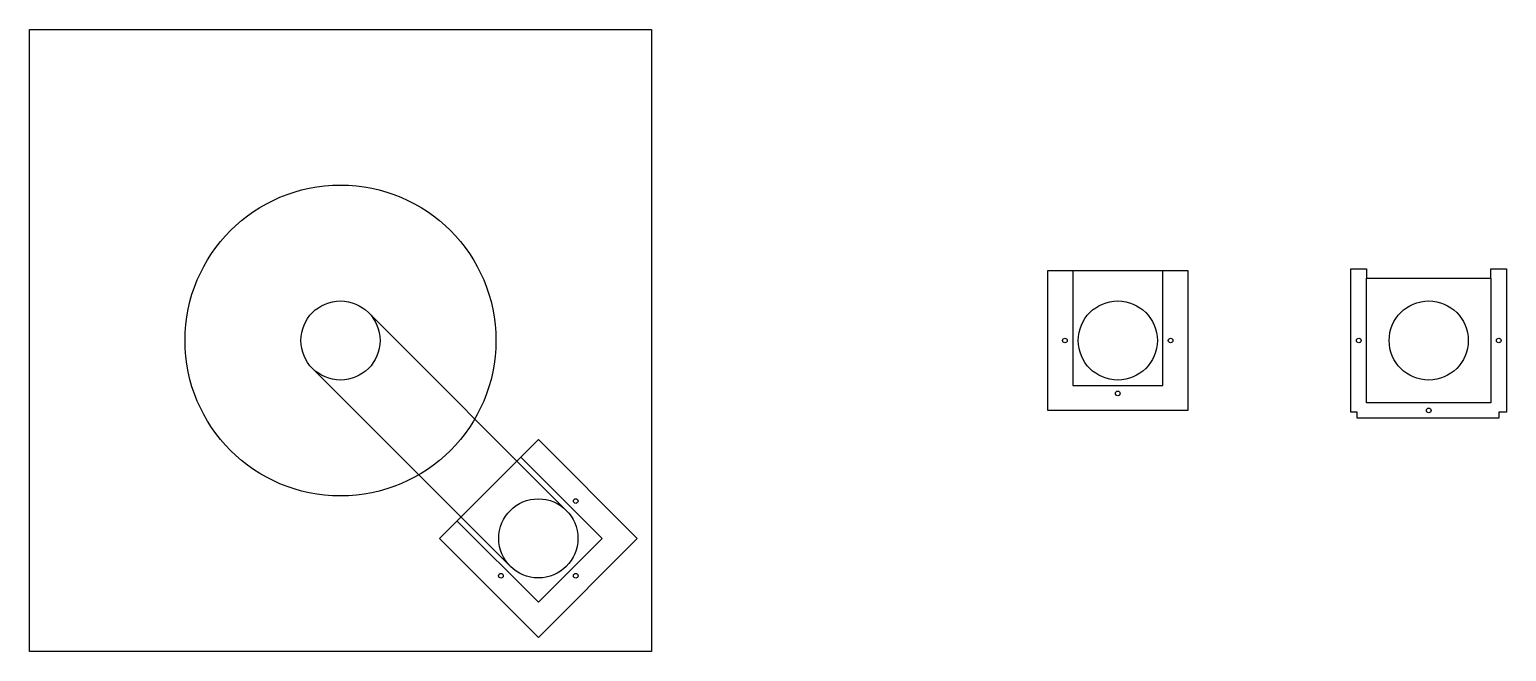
# Model space of a CAD drawing. Header units: millimetres. Extents: x -200 to 750, y -200 to 200.
import ezdxf

# ---------------------------------------------------------------- set-up
doc = ezdxf.new("R2010")
doc.units = ezdxf.units.MM
doc.layers.get('0').update_dxf_attribs({"lineweight": 25})

msp = doc.modelspace()

# ---------------------------------------------------------------- linework, layer by layer
for p, q in [((-200, 200), (200, 200)), ((-200, -200), (-200, 200)), ((200, 200), (200, -200)), ((455, 45), (545, 45)), ((455, -45), (455, 45)), ((471, 45), (471, -29)), ((529, -29), (529, 45)), ((545, 45), (545, -45)), ((650, -46), (650, 46)), ((650, 46), (660, 46)), ((660, 46), (660, 40)), ((660, -40), (660, 40)), ((660, 40), (740, 40)), ((740, 40), (740, 46)), ((740, 46), (750, 46)), ((740, 40), (740, -40)), ((750, 46), (750, -46)), ((145.28, -109.28), (18, 18)), ((-18, -18), (109.28, -145.28)), ((471, -29), (529, -29)), ((545, -45), (455, -45)), ((654, -46), (650, -46)), ((654, -50), (654, -46)), ((740, -40), (660, -40)), ((750, -46), (745, -46)), ((745, -46), (745, -50)), ((745, -50), (654, -50)), ((63.64, -127.28), (127.28, -63.64)), ((127.28, -63.64), (190.92, -127.28)), ((168.29, -127.28), (115.97, -74.95)), ((74.95, -115.97), (127.28, -168.29)), ((127.28, -190.92), (63.64, -127.28)), ((190.92, -127.28), (127.28, -190.92)), ((127.28, -168.29), (168.29, -127.28)), ((200, -200), (-200, -200))]:
    msp.add_line(p, q)
for centre, radius in [((0, 0), 100), ((0, 0), 25.45), ((500, 0), 25.45), ((700, 0), 25.45), ((466, 0), 1.5), ((534, 0), 1.5), ((655, 0), 1.5), ((745, 0), 1.5), ((500, -34), 1.5), ((700, -45), 1.5), ((127.28, -127.28), 25.45), ((151.32, -103.24), 1.5), ((103.24, -151.32), 1.5), ((151.32, -151.32), 1.5)]:
    msp.add_circle(centre, radius)

doc.saveas('drawing.dxf')
